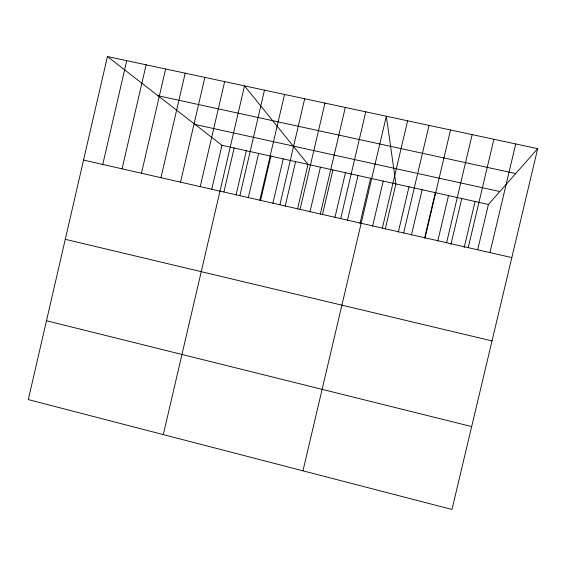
<?xml version="1.0" encoding="UTF-8"?>
<svg xmlns="http://www.w3.org/2000/svg" width="566" height="566" viewBox="0 0 566 566"><rect width="100%" height="100%" fill="white"/><g stroke="black" fill="none" stroke-linecap="round" stroke-linejoin="round"><path stroke-width="0.85" d="M107.441 56.529L28.3 399.596L451.972 509.471L537.7 148.653L107.441 56.529L221.964 145.292L488.43 204.453L537.7 148.653M102.764 164.444L126.734 60.661M122.072 168.838L146.127 64.814M141.465 173.253L165.619 68.981M160.956 177.689L185.195 73.177M180.54 182.153L204.871 77.386M200.222 186.631L224.645 81.624M211.762 189.122L221.964 145.292M163.298 434.603L244.512 85.876L308.01 164.395L297.582 208.946M223.924 191.888L234.147 148.002M236.057 194.937L246.366 150.712M239.871 195.659L264.471 90.15M248.283 197.725L258.62 153.436M259.836 200.201L284.535 94.444M260.551 200.52L270.916 156.159M272.862 203.321L283.241 158.897M279.908 204.772L304.692 98.767M285.2 206.13L295.608 161.643M300.072 209.363L324.955 103.104M309.998 211.776L320.455 167.161M320.335 213.976L345.317 107.462M322.45 214.613L332.935 169.927M334.945 217.457L345.451 172.708M340.704 218.618L365.778 111.842M347.411 220.577L358.002 175.495M359.983 223.436L370.596 178.29M302.952 470.827L386.337 116.242L395.896 183.908L385.234 229.188M372.584 226.308L383.224 181.099M382.361 228.098L407.626 120.806M398.301 232.166L408.992 186.815M403.657 232.951L429.028 125.383M411.411 235.152L422.123 189.73M424.557 238.145L435.304 192.659M425.066 237.826L450.536 129.989M437.751 241.151L448.52 195.588M446.588 242.722L472.157 134.623M450.925 244.427L461.778 198.539M464.198 247.455L475.086 201.489M468.224 247.646L493.892 139.278M477.718 249.634L488.43 204.453M489.965 252.599L515.739 143.955M158.006 95.725L515.704 173.564M195.072 124.456L499.82 191.549M83.556 160.065L511.82 257.572M65.274 239.305L492.017 340.916M46.49 320.745L471.669 426.566"/></g></svg>
